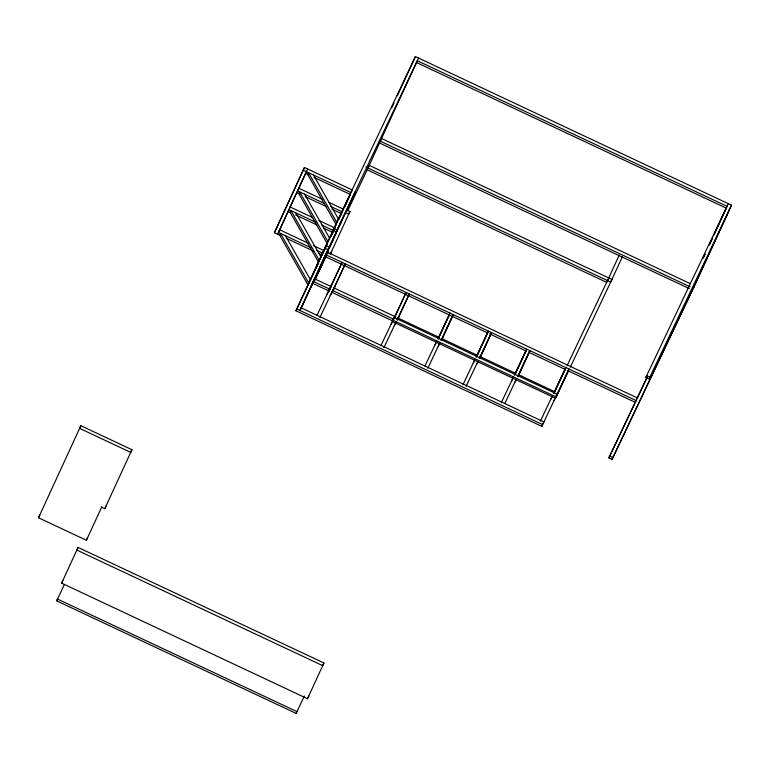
<?xml version="1.0" encoding="UTF-8"?>
<svg xmlns="http://www.w3.org/2000/svg" width="770" height="770" viewBox="0 0 770 770"><rect width="100%" height="100%" fill="white"/><g stroke="black" fill="none" stroke-linecap="round" stroke-linejoin="round"><path stroke-width="1.16" d="M87.655 537.624L86.394 540.271L38.5 517.758L80.85 425.704L131.94 449.719L104.787 508.691L101.602 507.189M61.619 583.14L78.078 547.412L323.939 662.989L307.48 698.717L61.619 583.14L62.87 580.493M56.662 600.85L57.49 599.06L296.96 711.624L296.142 713.415L56.662 600.85L64.43 584.44M86.394 540.271L101.871 506.679M280.877 235.755L274.428 232.723L304.448 167.494L352.342 190.007L351.082 192.654L303.188 170.141M304.448 167.494L274.428 232.723M277.614 234.224L307.634 168.996M279.366 230.499L288.298 211.076M289.78 207.842L297.22 191.653M298.211 189.497L305.651 173.308M568.732 370.447L555.853 397.628L569.001 369.022L541.801 426.359L295.94 310.791L325.96 245.563L329.156 247.064L301.214 307.856M334.613 228.478L331.129 236.082L333.622 230.653M341.1 214.368L343.102 210.017M344.094 207.852L350.581 193.732L324.699 248.2L327.895 249.701L299.954 310.503L327.587 252.3M340.359 216.062L341.36 213.887M344.854 206.293L349.84 195.436M391.824 107.79L394.076 102.968M397.32 95.817L415.396 56.585L731.5 205.176L693.693 287.431L612.044 459.382L608.858 457.881L647.166 377.146M321.908 225.148L336.115 231.828L336.933 230.037L333.747 228.536L332.919 230.326L415.396 56.585M327.828 251.694L314.006 281.772L326.066 256.372M346.789 210.441L354.277 194.155M315.267 279.125L325.768 256.266M347.049 209.96L355.528 191.509L327.895 249.701M349.936 211.529L348.675 214.176L345.48 212.674L327.202 252.454L330.388 253.956L349.936 211.529L346.741 210.027M330.311 288.115L342.14 262.378L317.019 315.286M393.595 318.924L394.211 317.587L557.057 394.134L556.441 395.472M394.336 318.203L406.156 292.475L381.034 345.383M397.522 319.704L409.351 293.976L397.05 319.887M438.217 338.839L449.218 314.892M438.265 338.771L450.065 313.111L437.957 338.656M441.412 340.34L452.414 316.393M441.46 340.273L453.261 314.612L441.152 340.157M476.534 356.847L488.382 331.119L476.072 357.039M477.284 355.288L487.795 332.428M479.72 358.348L491.568 332.621L479.267 358.541M490.981 333.93L479.643 358.55M514.87 374.865L526.699 349.137L514.389 375.048M515.621 373.315L526.131 350.456M518.066 376.366L529.885 350.639L517.584 376.549M517.979 376.578L529.317 351.957M553.986 393.258L565.806 367.521L553.505 393.432M619.253 255.091L606.673 282.378L367.203 169.804L417.33 60.734L727.053 206.322L713.675 235.428M541.801 426.359L542.619 424.578L296.758 309.001M543.062 423.721L543.88 421.931L300.194 307.384M555.805 396.781L555.189 398.119L392.344 321.571L392.96 320.233L555.805 396.781L557.057 394.134M622.449 256.593L610.687 282.089L365.894 167.023M645.837 377.416L646.656 375.625L649.851 377.127L649.033 378.917L645.837 377.416L728.304 203.675M703.125 258.373L705.137 254.004M709.151 245.264L712.674 237.612M703.876 256.824L704.887 254.639M709.911 243.715L711.913 239.335M714.425 233.878L726.485 207.65M612.044 459.382L694.521 285.641M693.26 288.288L729.421 209.613M80.85 425.704L79.589 428.351L130.679 452.365L131.94 449.719M38.5 517.758L39.761 515.111M78.078 547.412L76.817 550.059L322.678 665.636L323.939 662.989M104.787 508.691L106.048 506.044M289.337 208.757L290.175 206.995L312.524 217.496M317.125 264.784L326.865 244.263M327.895 242.107L335.585 225.908M338.656 219.431L342.246 211.875L330.542 206.37M316.306 266.574L327.067 243.898M330.147 237.42L336.298 224.455M338.867 219.065L341.428 213.665L331.851 209.161M307.673 285.343L322.341 254.408M323.361 252.242L326.952 244.687M295.94 310.791L313.91 272.888M314.94 270.722L318.53 263.167M336.115 231.828L418.582 58.087M320.32 266.285L337.241 230.653M339.291 226.332L341.341 222.01M319.492 268.075L335.903 233.522M310.868 286.844L328.097 250.51M329.637 247.266L332.707 240.789M347.674 210.874L369.273 165.377L611.948 279.443L570.281 367.194M330.388 253.956L331.649 251.309M319.897 317.5L345.326 263.879L333.006 290.704L334.257 288.057M383.922 347.588L396.021 322.053M397.445 319.916L398.283 318.154M424.944 366.019L436.734 341.187M427.822 368.233L439.93 342.689M296.142 713.415L304.4 695.965M307.48 698.717L308.731 696.07M462.943 384.74L474.744 359.908M466.139 386.242L477.929 361.409M501.26 402.749L513.369 377.204M504.764 403.547L516.554 378.705M540.376 421.132L552.427 395.77M553.899 393.46L554.737 391.699M555.257 390.611L565.026 370.033M567.086 365.692L608.752 277.941M608.858 457.881L635.558 401.651M637.098 398.398L646.858 377.858M649.033 378.917L731.5 205.176M328.752 290.627L331.61 285.275M327.106 294.092L329.801 289.048M331.947 292.128L334.806 286.777M330.301 295.593L333.535 289.539M392.777 320.724L395.154 316.258M391.122 324.189L393.826 319.146M397.397 319.55L398.831 316.874M394.317 325.691L395.934 322.668M438.111 338.685L439.064 336.904M435.031 344.825L436.648 341.803M441.297 340.186L442.731 337.51M438.226 346.327L439.843 343.305M476.428 356.693L477.852 354.017M473.348 362.843L474.965 359.811M479.614 358.194L481.048 355.519M476.543 364.345L478.16 361.313M514.745 374.711L516.169 372.025M511.665 380.852L513.282 377.82M517.931 376.212L519.365 373.527M514.851 382.353L516.478 379.321M553.851 393.095L554.814 391.304M550.771 399.235L552.398 396.213M555.613 397.272L558.481 391.92M553.967 400.737L557.211 394.683M416.503 62.514L726.226 208.112M690.238 283.63L381.602 138.552L380.351 141.199L690.074 286.786M379.523 142.989L689.246 288.577M305.555 173.423L308.751 174.925M314.073 177.427L350.263 194.435M322.216 199.218L298.798 188.217L297.547 190.864L324.151 203.367M328.607 202.221L343.507 209.228M296.719 192.644L299.915 194.146M305.238 196.648L326.528 206.658M318.915 220.499L334.873 228.007M288.914 209.633L316.586 222.645M288.096 211.423L290.223 212.424M295.545 214.926L316.836 224.936M323.217 227.939L332.794 232.434M307.952 243.079L279.693 229.787L278.442 232.434L311.051 247.767M313.39 245.63L324.257 250.741M327.519 252.271L637.31 397.897M316.48 250.317L323.005 253.388M325.181 254.408L636.059 400.544L635.231 402.325L567.837 370.649M286.315 238.315L313.486 251.087M318.924 253.638L322.187 255.168M325.44 256.708L487.4 332.842M489.576 333.862L526.536 351.236M528.711 352.256L565.671 369.629M314.247 278.644L331.649 286.835M333.824 287.855L395.838 316.999M398.013 318.029L439.352 337.462M441.528 338.482L477.429 355.355M479.604 356.375L515.505 373.257M518.768 374.788L554.669 391.661M312.986 281.291L330.397 289.472M332.573 290.502L393.489 319.136M312.168 283.081L329.57 291.262M331.745 292.282L392.671 320.926M609.676 456.09L612.872 457.592M313.39 174.934L338.521 219.113M336.875 222.578L308.452 172.615L307.634 174.395L336.047 224.368M304.554 194.155L329.685 238.334M328.039 241.799L299.617 191.836L298.798 193.626L327.212 243.59M295.93 212.934L321.052 257.113M319.406 260.578L290.993 210.614L290.165 212.395L318.588 262.368M285.449 235.736L310.579 279.914M308.934 283.379L280.511 233.406L279.693 235.197L308.106 285.169"/></g></svg>
